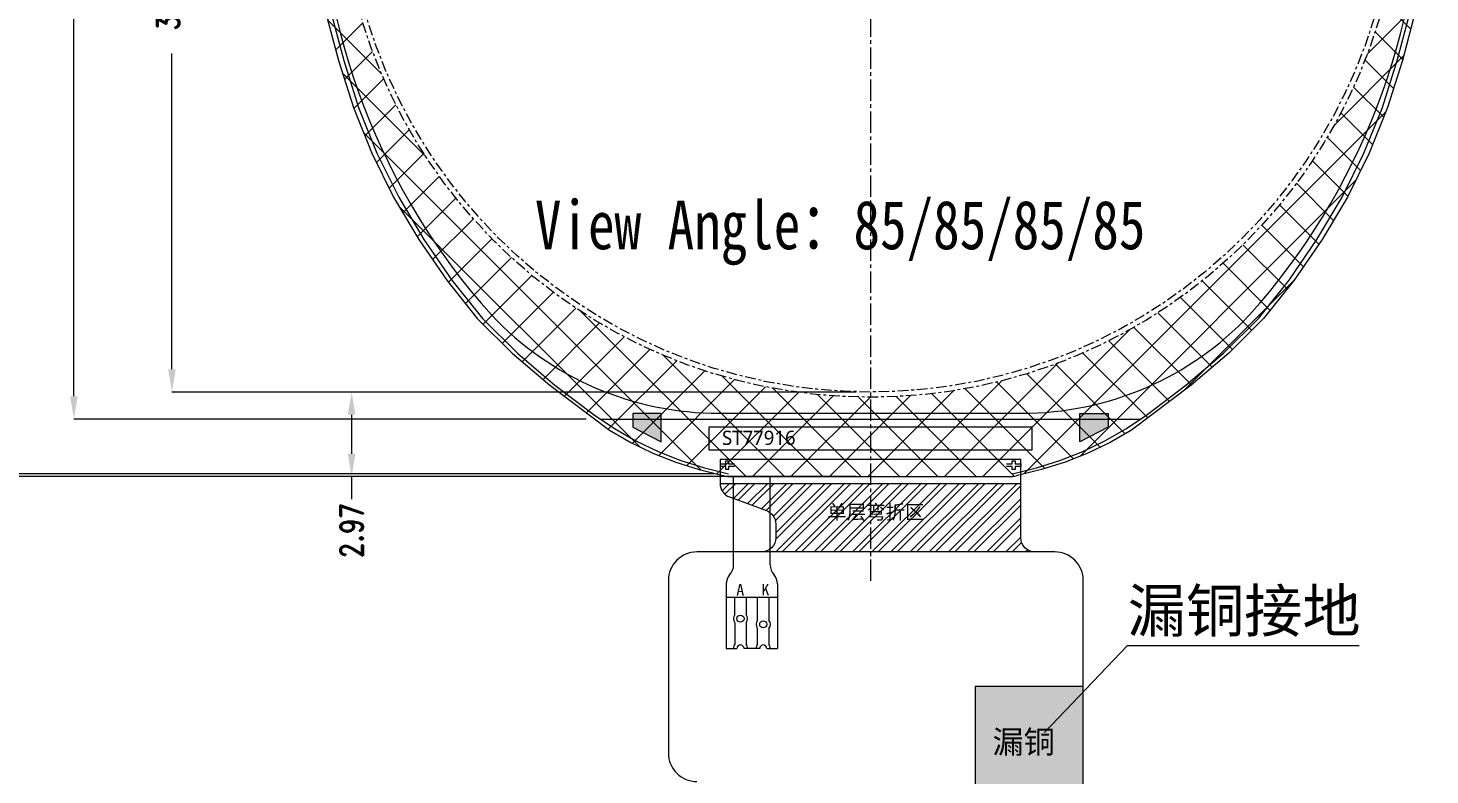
# Model space of a CAD drawing. Header units: millimetres. Extents: x 1087 to 1896, y -176 to 308.
# Drawn here: x 1128.41 to 1177.64, y 228.73 to 254.98 of the extents above; entities that cross this region are included whole.
import ezdxf

# ---------------------------------------------------------------- set-up
doc = ezdxf.new("R2010")
doc.units = ezdxf.units.MM
doc.linetypes.add('CENTER', pattern=[0.6, 0.375, -0.075, 0.075, -0.075])
doc.linetypes.add('CENTER2', pattern=[1.125, 0.75, -0.125, 0.125, -0.125])
doc.layers.get('0').update_dxf_attribs({"color": 255, "lineweight": 5})
doc.layers.get('Defpoints').update_dxf_attribs({"color": 5, "lineweight": 5})
for name, color, linetype, lineweight in [('4 BLU-Shap', 5, 'Continuous', 5), ('5 BLU-Housing', 2, 'Continuous', 5), ('6 BLU-FPCA', 2, 'Continuous', 5), ('BLU', 50, 'Continuous', 5), ('COG-IC', 2, 'Continuous', 5), ('DIM', 3, 'Continuous', 5), ('FPC', 50, 'Continuous', 5), ('LCD', 4, 'Continuous', 5), ('POL', 210, 'Continuous', 5)]:
    doc.layers.add(name, color=color, linetype=linetype, lineweight=lineweight)
doc.styles.add('RD', font='ROMAND.shx', dxfattribs={"width": 0.8})
doc.styles.get("Standard").update_dxf_attribs({"font": 'txt', "bigfont": 'gbcbig.shx'})
doc.styles.add('宋体', font='')
doc.styles.add('汉字', font='')
doc.styles.get('宋体').set_extended_font_data('SimSun')
doc.styles.get('汉字').set_extended_font_data('SimSun')
doc.dimstyles.new('DIM', dxfattribs={"dimtxt": 0.8, "dimasz": 0.8, "dimexe": 0, "dimexo": 0.5, "dimgap": 0.11, "dimtad": 0, "dimzin": 1, "dimdsep": 46, "dimtxsty": 'RD', "dimcen": 0, "dimclrd": 256, "dimclre": 256, "dimclrt": 256, "dimadec": 0, "dimazin": 0, "dimtm": 1e-09, "dimtfac": 1, "dimtofl": 0, "dimtmove": 0, "dimatfit": 3, "dimfxl": 0, "dimlwe": -1, "dimarcsym": 0})

# ---------------------------------------------------------------- blocks, each defined once
blk = doc.blocks.new('*D11')
at = {"layer": 'Defpoints', "color": 0, "lineweight": 5, "transparency": 16777216}
for p in [(1153.106, 239.215), (1123.9, 196.772), (1163.576, 196.772)]:
    blk.add_point(p, dxfattribs=at)
at = {"layer": 'DIM', "lineweight": 5, "transparency": 16777216}
for p, q in [((1152.606, 239.215), (1123.9, 239.215)), ((1123.9, 238.415), (1123.9, 224.366)), ((1123.9, 197.572), (1123.9, 219.24)), ((1163.076, 196.772), (1123.9, 196.772))]:
    blk.add_line(p, q, dxfattribs=at)
for points in [[(1123.767, 238.415), (1124.034, 238.415), (1123.9, 239.215)], [(1123.767, 197.572), (1124.034, 197.572), (1123.9, 196.772)]]:
    blk.add_solid(points, dxfattribs=at)
at = {"layer": 'DIM', "lineweight": 5, "transparency": 16777216, "insert": (1123.9, 221.803), "char_height": 0.8, "attachment_point": 5, "rotation": 90, "style": 'RD'}
blk.add_mtext('42.44±0.5', dxfattribs=at)
blk = doc.blocks.new('*D2')
at = {"layer": 'Defpoints', "color": 0, "lineweight": 5, "transparency": 16777216}
for p in [(1157.992, 280.171), (1123.895, 239.215), (1153.106, 239.215)]:
    blk.add_point(p, dxfattribs=at)
at = {"layer": 'DIM', "lineweight": 5, "transparency": 16777216}
for p, q in [((1157.492, 280.171), (1123.895, 280.171)), ((1123.895, 279.371), (1123.895, 266.021)), ((1123.895, 240.015), (1123.895, 255.865)), ((1152.606, 239.215), (1123.895, 239.215))]:
    blk.add_line(p, q, dxfattribs=at)
for points in [[(1123.762, 279.371), (1124.029, 279.371), (1123.895, 280.171)], [(1123.762, 240.015), (1124.029, 240.015), (1123.895, 239.215)]]:
    blk.add_solid(points, dxfattribs=at)
at = {"layer": 'DIM', "lineweight": 5, "transparency": 16777216, "insert": (1123.895, 260.943), "char_height": 0.8, "attachment_point": 5, "rotation": 90, "style": 'RD'}
blk.add_mtext('40.96±0.1(LCM O.D)', dxfattribs=at)
blk = doc.blocks.new('*D5')
at = {"layer": 'Defpoints', "color": 0, "lineweight": 5, "transparency": 16777216}
for p in [(1157.992, 280.021), (1127.038, 239.315), (1153.001, 239.315)]:
    blk.add_point(p, dxfattribs=at)
at = {"layer": 'DIM', "lineweight": 5, "transparency": 16777216}
for p, q in [((1157.492, 280.021), (1127.038, 280.021)), ((1127.038, 279.221), (1127.038, 265.426)), ((1127.038, 240.115), (1127.038, 256.46)), ((1152.501, 239.315), (1127.038, 239.315))]:
    blk.add_line(p, q, dxfattribs=at)
for points in [[(1126.904, 279.221), (1127.171, 279.221), (1127.038, 280.021)], [(1126.904, 240.115), (1127.171, 240.115), (1127.038, 239.315)]]:
    blk.add_solid(points, dxfattribs=at)
at = {"layer": 'DIM', "lineweight": 5, "transparency": 16777216, "insert": (1127.038, 260.943), "char_height": 0.8, "attachment_point": 5, "rotation": 90, "style": 'RD'}
blk.add_mtext('40.7060(LCD O.D)', dxfattribs=at)
blk = doc.blocks.new('*D6')
at = {"layer": 'Defpoints', "color": 0, "lineweight": 5, "transparency": 16777216}
for p in [(1157.992, 279.121), (1133.46, 242.185), (1157.992, 242.185)]:
    blk.add_point(p, dxfattribs=at)
at = {"layer": 'DIM', "lineweight": 5, "transparency": 16777216}
for p, q in [((1157.492, 279.121), (1133.46, 279.121)), ((1133.46, 278.321), (1133.46, 267.224)), ((1133.46, 242.985), (1133.46, 254.082)), ((1157.492, 242.185), (1133.46, 242.185))]:
    blk.add_line(p, q, dxfattribs=at)
for points in [[(1133.326, 278.321), (1133.593, 278.321), (1133.46, 279.121)], [(1133.326, 242.985), (1133.593, 242.985), (1133.46, 242.185)]]:
    blk.add_solid(points, dxfattribs=at)
at = {"layer": 'DIM', "lineweight": 5, "transparency": 16777216, "insert": (1133.46, 260.653), "char_height": 0.8, "attachment_point": 5, "rotation": 90, "style": 'RD'}
blk.add_mtext('36.9360 [1.454](LCD A.A)', dxfattribs=at)
blk = doc.blocks.new('*D7')
at = {"layer": 'Defpoints', "color": 0, "lineweight": 5, "transparency": 16777216}
for p in [(1157.992, 280.021), (1130.016, 241.235), (1148.513, 241.235)]:
    blk.add_point(p, dxfattribs=at)
at = {"layer": 'DIM', "lineweight": 5, "transparency": 16777216}
for p, q in [((1157.492, 280.021), (1130.016, 280.021)), ((1130.016, 279.221), (1130.016, 265.381)), ((1130.016, 242.035), (1130.016, 256.505)), ((1148.013, 241.235), (1130.016, 241.235))]:
    blk.add_line(p, q, dxfattribs=at)
for points in [[(1129.883, 279.221), (1130.15, 279.221), (1130.016, 280.021)], [(1129.883, 242.035), (1130.15, 242.035), (1130.016, 241.235)]]:
    blk.add_solid(points, dxfattribs=at)
at = {"layer": 'DIM', "lineweight": 5, "transparency": 16777216, "insert": (1130.016, 260.943), "char_height": 0.8, "attachment_point": 5, "rotation": 90, "style": 'RD'}
blk.add_mtext('38.7860(LCD V.A)', dxfattribs=at)
blk = doc.blocks.new('R146A3D-001-BLU-V01-A')
at = {"layer": '4 BLU-Shap', "lineweight": 5}
h = blk.add_hatch(dxfattribs=at)
h.set_pattern_fill('ANSI37', color=4, scale=0.3)
h.paths.add_polyline_path([(762.067, 231.452), (763.447, 232.494), (764.767, 233.61), (765.992, 234.828), (767.067, 236.183), (768.045, 237.608), (768.934, 239.091), (769.696, 240.643), (770.344, 242.246), (770.865, 243.894), (771.307, 245.566), (771.605, 247.268), (771.778, 248.989), (771.833, 250.716, 0.380639), (754.457, 270.234), (749.909, 270.234, 0.380639), (732.533, 250.716), (732.589, 248.989), (732.761, 247.268), (733.06, 245.566), (733.501, 243.894), (734.022, 242.246), (734.671, 240.643), (735.432, 239.091), (736.321, 237.608), (737.3, 236.183), (738.374, 234.828), (739.6, 233.61), (740.92, 232.494), (742.299, 231.452), (743.013, 230.904), (743.765, 230.477), (744.543, 230.103), (745.347, 229.785), (746.171, 229.523), (747.06, 229.307, 0.080113), (747.378, 229.282), (747.378, 229.278), (757.07, 229.278, 0.059768), (757.306, 229.307), (758.196, 229.523), (759.019, 229.785), (759.823, 230.103), (760.602, 230.477), (761.354, 230.904)])
h.paths.add_polyline_path([(733.533, 250.716, -1), (770.833, 250.716, -1)], flags=16)
at = {"layer": '4 BLU-Shap', "linetype": 'CENTER', "lineweight": 5}
blk.add_circle((752.183, 250.716), 18.65, dxfattribs=at)
at = {"layer": '5 BLU-Housing', "lineweight": 5}
for p, q in [((733.06, 245.566), (733.501, 243.894)), ((771.307, 245.566), (770.865, 243.894)), ((733.501, 243.894), (734.022, 242.246)), ((770.865, 243.894), (770.344, 242.246)), ((734.022, 242.246), (734.671, 240.643)), ((770.344, 242.246), (769.696, 240.643)), ((734.671, 240.643), (735.432, 239.091)), ((769.696, 240.643), (768.934, 239.091)), ((735.432, 239.091), (736.321, 237.608)), ((768.934, 239.091), (768.045, 237.608)), ((736.321, 237.608), (737.3, 236.183)), ((768.045, 237.608), (767.067, 236.183)), ((737.3, 236.183), (738.374, 234.828)), ((767.067, 236.183), (765.992, 234.828)), ((738.374, 234.828), (739.6, 233.61)), ((765.992, 234.828), (764.767, 233.61)), ((739.6, 233.61), (740.92, 232.494)), ((764.767, 233.61), (763.447, 232.494)), ((740.92, 232.494), (742.299, 231.452)), ((763.447, 232.494), (762.067, 231.452)), ((742.299, 231.452), (743.013, 230.904)), ((762.067, 231.452), (761.354, 230.904)), ((743.013, 230.904), (743.765, 230.477)), ((743.765, 230.477), (744.543, 230.103)), ((760.602, 230.477), (759.823, 230.103)), ((761.354, 230.904), (760.602, 230.477)), ((744.543, 230.103), (745.347, 229.785)), ((759.823, 230.103), (759.019, 229.785)), ((745.347, 229.785), (746.171, 229.523)), ((746.171, 229.523), (747.06, 229.307)), ((758.196, 229.523), (757.306, 229.307)), ((759.019, 229.785), (758.196, 229.523)), ((747.297, 229.278), (757.07, 229.278))]:
    blk.add_line(p, q, dxfattribs=at)
for centre, start, end in [((747.297, 230.278), 256.3184, 270), ((757.07, 230.278), 270, 283.6816)]:
    blk.add_arc(centre, 1, start, end, dxfattribs=at)
at = {"layer": '6 BLU-FPCA', "lineweight": 5}
for p, q in [((747.378, 226.18), (747.378, 229.278)), ((748.657, 226.18), (748.657, 229.278)), ((747.118, 225.505), (747.118, 223.235)), ((748.918, 225.505), (748.918, 223.235)), ((747.118, 225.035), (748.918, 225.035)), ((747.418, 224.435), (747.418, 225.035)), ((747.818, 225.035), (747.818, 224.435)), ((748.218, 224.235), (748.218, 225.035)), ((748.618, 225.035), (748.618, 224.235)), ((747.418, 224.135), (747.418, 223.385)), ((747.818, 224.135), (747.818, 223.385)), ((748.218, 223.385), (748.218, 223.935)), ((748.618, 223.935), (748.618, 223.385)), ((747.118, 223.235), (747.493, 223.235)), ((748.543, 223.235), (748.918, 223.235))]:
    blk.add_line(p, q, dxfattribs=at)
blk.add_lwpolyline([(748.293, 223.235), (747.743, 223.235)], dxfattribs=at)
for centre in [(747.618, 224.285), (748.418, 224.085)]:
    blk.add_circle(centre, 0.125, dxfattribs=at)
for centre, radius, start, end in [((746.859, 226.183), 0.519, 315.6244, 359.6468), ((749.176, 226.183), 0.519, 180.3532, 224.3756), ((747.618, 225.505), 0.5, 140.8461, 180), ((748.418, 225.505), 0.5, 0, 39.1539), ((748.418, 225.505), 0.5, 0, 39.1539), ((747.618, 224.285), 0.25, 143.1301, 216.8699), ((747.618, 224.285), 0.25, 323.1301, 36.8699), ((748.418, 224.085), 0.25, 143.1301, 216.8699), ((748.418, 224.085), 0.25, 143.1301, 216.8699), ((748.418, 224.085), 0.25, 323.1301, 36.8699), ((748.418, 224.085), 0.25, 323.1301, 36.8699), ((747.618, 223.235), 0.25, 143.1301, 180), ((747.618, 223.235), 0.25, 143.1301, 180), ((747.618, 223.235), 0.125, 0, 180), ((747.618, 223.235), 0.25, 0, 36.8699), ((747.618, 223.235), 0.25, 0, 36.8699), ((748.418, 223.235), 0.25, 143.1301, 180), ((748.418, 223.235), 0.125, 0, 180), ((748.418, 223.235), 0.25, 0, 36.8699)]:
    blk.add_arc(centre, radius, start, end, dxfattribs=at)
at = {"layer": '6 BLU-FPCA', "color": 255, "lineweight": 5, "style": '宋体'}
for s, p in [('K', (748.355, 225.099)), ('A', (747.473, 225.094))]:
    blk.add_text(s, height=0.407, dxfattribs=at).set_placement(p)
blk = doc.blocks.new('*D26')
at = {"layer": 'Defpoints', "color": 0, "lineweight": 5, "transparency": 16777216}
for p in [(1157.992, 242.185), (1139.77, 239.215), (1157.992, 239.215)]:
    blk.add_point(p, dxfattribs=at)
at = {"layer": 'DIM', "linetype": 'Continuous', "lineweight": 5, "transparency": 16777216}
for p, q in [((1157.492, 242.185), (1139.77, 242.185)), ((1139.77, 241.385), (1139.77, 240.015)), ((1157.492, 239.215), (1139.77, 239.215)), ((1139.77, 239.215), (1139.77, 238.415))]:
    blk.add_line(p, q, dxfattribs=at)
at = {"layer": 'DIM', "lineweight": 5, "transparency": 16777216}
for points in [[(1139.636, 241.385), (1139.903, 241.385), (1139.77, 242.185)], [(1139.636, 240.015), (1139.903, 240.015), (1139.77, 239.215)]]:
    blk.add_solid(points, dxfattribs=at)
at = {"layer": 'DIM', "lineweight": 5, "transparency": 16777216, "insert": (1139.77, 237.315), "char_height": 0.8, "attachment_point": 5, "rotation": 90, "style": 'RD', "bg_fill": 3, "box_fill_scale": 1.1, "bg_fill_color": 256, "bg_fill_true_color": 13158600, "bg_fill_transparency": 0}
blk.add_mtext('2.97', dxfattribs=at)
blk = doc.blocks.new('R146A3D-013-FPC-V01-A')
at = {"lineweight": 5}
h = blk.add_hatch(dxfattribs=at)
h.set_pattern_fill('ANSI32', color=252, scale=0.05)
h.set_pattern_definition([(45, (-333.9695, 2e-12), (-0.3367596, 0.3367596), []), (45, (-333.745, 2e-12), (-0.3367596, 0.3367596), [])])
h.paths.add_polyline_path([(1155.793, 237.499), (1159.699, 237.499), (1159.699, 238.492), (1155.793, 238.492)], flags=24)
edge = h.paths.add_edge_path()
edge.add_arc((1153.212, 238.965), 0.5, 181.5682, 249.8381)
edge.add_line((1153.04, 238.496), (1154.338, 238.019))
edge.add_arc((1154.166, 237.55), 0.5, 0, 69.8381, ccw=False)
edge.add_line((1154.666, 237.55), (1154.666, 237.065))
edge.add_arc((1154.166, 237.065), 0.5, -90, 0, ccw=False)
edge.add_line((1154.166, 236.565), (1163.772, 236.565))
edge.add_arc((1163.772, 237.065), 0.5, 180, 270, ccw=False)
edge.add_line((1163.272, 237.065), (1163.272, 238.976))
edge.add_line((1163.272, 238.976), (1152.736, 238.976))
edge.add_line((1152.736, 238.976), (1152.712, 238.952))
at = {"layer": 'FPC', "lineweight": 5}
h = blk.add_hatch(color=256, dxfattribs=at)
h.paths.add_polyline_path([(1161.674, 227.889), (1165.467, 227.889), (1165.467, 231.839), (1161.674, 231.839)])
h.paths.add_polyline_path([(1162.081, 230.491), (1164.644, 230.491), (1164.644, 229.059), (1162.081, 229.059)], flags=24)
at = {"lineweight": 5}
blk.add_line((1152.712, 239.815), (1152.712, 239.476), dxfattribs=at)
at = {"color": 1, "lineweight": 5}
for p, q in [((1152.712, 239.665), (1152.912, 239.665)), ((1152.912, 239.565), (1152.712, 239.565)), ((1152.912, 239.765), (1153.012, 239.765)), ((1152.912, 239.665), (1152.912, 239.765)), ((1152.912, 239.465), (1152.912, 239.565)), ((1153.012, 239.465), (1152.912, 239.465)), ((1153.012, 239.765), (1153.012, 239.665)), ((1153.012, 239.665), (1153.212, 239.665)), ((1153.212, 239.565), (1153.012, 239.565)), ((1153.012, 239.565), (1153.012, 239.465)), ((1162.772, 239.665), (1162.972, 239.665)), ((1162.972, 239.565), (1162.772, 239.565)), ((1162.972, 239.765), (1163.072, 239.765)), ((1162.972, 239.665), (1162.972, 239.765)), ((1162.972, 239.465), (1162.972, 239.565)), ((1163.072, 239.465), (1162.972, 239.465)), ((1163.072, 239.765), (1163.072, 239.665)), ((1163.072, 239.665), (1163.272, 239.665)), ((1163.272, 239.565), (1163.072, 239.565)), ((1163.072, 239.565), (1163.072, 239.465)), ((1163.272, 239.665), (1163.272, 239.565))]:
    blk.add_line(p, q, dxfattribs=at)
at = {"color": 252, "lineweight": 5}
for p, q in [((1152.712, 238.976, 0), (1163.272, 238.976)), ((1152.712, 238.976, 0), (1163.272, 238.976)), ((1163.772, 236.565), (1152.212, 236.565)), ((1164.004, 236.565), (1152.64, 236.565))]:
    blk.add_line(p, q, dxfattribs=at)
at = {"layer": 'FPC', "lineweight": 5}
blk.add_lwpolyline([(1165.467, 226.76), (1165.467, 235.565, 0.414214), (1164.467, 236.565), (1163.772, 236.565, -0.414214), (1163.272, 237.065), (1163.272, 239.815), (1152.712, 239.815), (1152.712, 238.965, 0.314522), (1153.04, 238.496), (1154.338, 238.019, -0.314522), (1154.666, 237.55), (1154.666, 237.065, -0.414214), (1154.166, 236.565), (1151.894, 236.565, 0.414214), (1150.894, 235.565), (1150.894, 229.497, 0.414214), (1151.894, 228.497)], format="xyb", dxfattribs=at)
blk.add_lwpolyline([(1161.674, 227.889), (1165.467, 227.889), (1165.467, 231.839), (1161.674, 231.839)], close=True, dxfattribs=at)
at = {"color": 255, "lineweight": 5, "style": '汉字'}
blk.add_text('单层弯折区', height=0.5, dxfattribs=at).set_placement((1156.478, 237.717))
blk.add_text('单层弯折区', height=0.5, dxfattribs=at).set_placement((1156.478, 237.717))
at = {"layer": 'FPC', "lineweight": 5, "insert": (1162.281, 230.291), "char_height": 0.8, "width": 45.46011, "attachment_point": 1}
blk.add_mtext('{\\fSimSun|b0|i0|c134|p2;\\C2;漏铜}', dxfattribs=at)
blk = doc.blocks.new('R146A3D-001-POL-V01-A')
at = {"layer": 'POL', "lineweight": 5}
blk.add_line((508.516, 232.026), (519.132, 232.026), dxfattribs=at)
for centre, radius, start, end in [((518.149, 251.301), 23.693, 180.1419, 221.8906), ((509.499, 251.301), 23.693, 318.1094, 359.8581), ((508.516, 243.026), 11, 223.3072, 270), ((519.132, 243.026), 11, 270, 316.6928)]:
    blk.add_arc(centre, radius, start, end, dxfattribs=at)

msp = doc.modelspace()

# ---------------------------------------------------------------- hatches: boundary and pattern name
at = {"layer": 'LCD', "lineweight": 5}
h = msp.add_hatch(color=2, dxfattribs=at)
h.dxf.hatch_style = 1
h.paths.add_polyline_path([(1150.64392, 241.23507), (1149.64392, 241.23507), (1149.64392, 240.95374), (1150.64392, 240.43507)])
h.paths.add_polyline_path([(1150.64392, 241.43507), (1149.64392, 241.43507), (1149.64392, 241.23507), (1150.64392, 241.23507)])
h.paths.add_polyline_path([(1166.33992, 241.23507), (1165.33992, 241.23507), (1165.33992, 240.43507), (1166.33992, 240.95374)])
h.paths.add_polyline_path([(1166.33992, 241.43507), (1165.33992, 241.43507), (1165.33992, 241.23507), (1166.33992, 241.23507)])

# ---------------------------------------------------------------- linework, layer by layer
at = {"layer": 'COG-IC', "lineweight": 5}
for p, q in [((1152.32892, 240.13907), (1152.32892, 240.96507)), ((1152.32892, 240.96507), (1163.65492, 240.96507)), ((1163.65492, 240.96507), (1163.65492, 240.13907)), ((1163.65492, 240.13907), (1152.32892, 240.13907)), ((1163.65492, 240.13907), (1163.65492, 240.13907))]:
    msp.add_line(p, q, dxfattribs=at)
at = {"layer": 'LCD', "color": 1, "linetype": 'CENTER2', "lineweight": 5}
msp.add_line((1157.99192, 285.79431), (1157.99192, 235.51183), dxfattribs=at)
at = {"layer": 'LCD', "lineweight": 5}
for p, q in [((1139.05029, 255.50136), (1139.49186, 253.82951)), ((1176.49198, 253.82951), (1176.93355, 255.50136)), ((1139.49186, 253.82951), (1140.01302, 252.18191)), ((1175.97082, 252.18191), (1176.49198, 253.82951)), ((1140.01302, 252.18191), (1140.66155, 250.57841)), ((1175.32229, 250.57841), (1175.97082, 252.18191)), ((1140.66155, 250.57841), (1141.42299, 249.02667)), ((1174.56085, 249.02667), (1175.32229, 250.57841)), ((1141.42299, 249.02667), (1142.31178, 247.54382)), ((1173.67206, 247.54382), (1174.56085, 249.02667)), ((1142.31178, 247.54382), (1143.29054, 246.11828)), ((1172.6933, 246.11828), (1173.67206, 247.54382)), ((1143.29054, 246.11828), (1144.36491, 244.76407)), ((1171.61893, 244.76407), (1172.6933, 246.11828)), ((1144.36491, 244.76407), (1145.59056, 243.54556)), ((1170.39328, 243.54556), (1171.61893, 244.76407)), ((1145.59056, 243.54556), (1146.91041, 242.42967)), ((1169.07343, 242.42967), (1170.39328, 243.54556)), ((1146.91041, 242.42967), (1148.28974, 241.38765)), ((1167.6941, 241.38765), (1169.07343, 242.42967)), ((1148.28974, 241.38765), (1149.00315, 240.89983)), ((1166.98069, 240.89983), (1167.6941, 241.38765)), ((1148.51288, 241.23507), (1167.47096, 241.23507)), ((1149.00315, 240.89983), (1149.75516, 240.47367)), ((1166.22868, 240.47367), (1166.98069, 240.89983)), ((1149.75516, 240.47367), (1150.5341, 240.09924)), ((1165.44974, 240.09924), (1166.22868, 240.47367)), ((1150.5341, 240.09924), (1151.33795, 239.78135)), ((1151.33795, 239.78135), (1152.1617, 239.5195)), ((1163.82214, 239.5195), (1164.64589, 239.78135)), ((1164.64589, 239.78135), (1165.44974, 240.09924)), ((1152.1617, 239.5195), (1153.00148, 239.31507)), ((1162.98236, 239.31507), (1163.82214, 239.5195))]:
    msp.add_line(p, q, dxfattribs=at)
at = {"layer": 'LCD', "color": 2, "lineweight": 5}
for points in [[(1149.64392, 240.95374), (1150.64392, 240.43507), (1150.64392, 241.43507), (1149.64392, 241.43507), (1149.64392, 240.95374)], [(1166.33992, 240.95374), (1165.33992, 240.43507), (1165.33992, 241.43507), (1166.33992, 241.43507), (1166.33992, 240.95374)]]:
    msp.add_lwpolyline(points, close=True, dxfattribs=at)
at = {"layer": 'LCD', "color": 1, "linetype": 'CENTER', "lineweight": 5}
msp.add_circle((1157.99192, 260.65307), 18.468, dxfattribs=at)

# ---------------------------------------------------------------- block references
at = {"layer": 'BLU', "lineweight": 5}
msp.add_blockref('R146A3D-001-BLU-V01-A', (405.80862, 9.93674), dxfattribs=at)
at = {"layer": 'POL', "lineweight": 5}
msp.add_blockref('R146A3D-001-POL-V01-A', (644.16784, 9.41092), dxfattribs=at)

# ---------------------------------------------------------------- texts
at = {"layer": 'DIM', "color": 1, "lineweight": 5, "insert": (1167.02357, 235.25129), "char_height": 1.5, "width": 45.4601058, "attachment_point": 1}
msp.add_mtext('{\\fSimSun|b0|i0|c134|p2;\\C3;漏铜接地}', dxfattribs=at)
at = {"layer": 'LCD', "color": 1, "lineweight": 5, "insert": (1146.20796, 248.91479), "char_height": 1.71250073, "width": 23.5997336, "attachment_point": 1, "style": 'RD'}
msp.add_mtext('{\\fSimSun|b0|i0|c0|p2;View Angle\\fSimSun|b0|i0|c134|p2;：\\fSimSun|b0|i0|c0|p2;8\\fSimSun|b0|i0|c134|p2;5\\fSimSun|b0|i0|c0|p2;/8\\fSimSun|b0|i0|c134|p2;5\\fSimSun|b0|i0|c0|p2;/8\\fSimSun|b0|i0|c134|p2;5\\fSimSun|b0|i0|c0|p2;/8\\fSimSun|b0|i0|c134|p2;5}', dxfattribs=at)
at = {"layer": 'LCD', "lineweight": 5, "ltscale": 0.2, "insert": (1154.06969, 240.57279), "char_height": 0.5, "attachment_point": 5, "style": '汉字'}
msp.add_mtext('{\\fMicrosoft YaHei|b0|i0|c134|p34;\\C2;ST77916}', dxfattribs=at)

# ---------------------------------------------------------------- dimensions: what is measured, and where the dimension line sits
at = {"layer": 'DIM', "lineweight": 5}
for base, p1, p2, text, override, picture, middle in [((1123.89537, 239.21507), (1157.99192, 280.17107), (1153.10555, 239.21507), '<>(LCM O.D)', {"dimgap": 0.11, "dimtol": 1, "dimlim": 0, "dimtp": 0.1, "dimtm": 0.1, "dimlwd": 5, "dimlwe": 5}, '*D2', (1123.89537, 260.94307)), ((1127.03762, 239.31507), (1157.99192, 280.02107), (1153.00148, 239.31507), '<>(LCD O.D)', {"dimdec": 4, "dimlwd": 5, "dimlwe": 5}, '*D5', (1127.03762, 260.94307)), ((1130.01625, 241.23507), (1157.99192, 280.02107), (1148.51288, 241.23507), '<>(LCD V.A)', {"dimdec": 4, "dimlwd": 5, "dimlwe": 5}, '*D7', (1130.01625, 260.94307))]:
    dim = msp.add_linear_dim(base=base, p1=p1, p2=p2, angle=90, text=text, dimstyle='DIM', override=override, dxfattribs=at)
    dim.commit()
    dim.dimension.update_dxf_attribs({"geometry": picture, "text_midpoint": middle, "dimtype": 160})
dim = msp.add_linear_dim(base=(1133.45969, 242.18507), p1=(1157.99192, 279.12107), p2=(1157.99192, 242.18507), angle=90, text='<>(LCD A.A)', dimstyle='DIM', override={"dimdec": 4, "dimlwd": 5, "dimlwe": 5}, dxfattribs=at)
dim.commit()
dim.dimension.update_dxf_attribs({"geometry": '*D6', "text_midpoint": (1133.45969, 260.65307)})
dim = msp.add_linear_dim(base=(1123.90017, 196.77165), p1=(1153.10555, 239.21507), p2=(1163.57596, 196.77165), angle=90, dimstyle='DIM', override={"dimtol": 1, "dimtp": 0.5, "dimtm": 0.5, "dimlwd": 5, "dimlwe": 5}, dxfattribs=at)
dim.commit()
dim.dimension.update_dxf_attribs({"geometry": '*D11', "text_midpoint": (1123.90017, 221.80285), "dimtype": 160})

# ---------------------------------------------------------------- leaders
at = {"layer": 'DIM', "color": 1, "lineweight": 5}
msp.add_leader([(1164.10381, 230.22255), (1167.02357, 233.28202), (1175.15835, 233.28202)], dimstyle='DIM', override={"dimfxl": 1.25, "dimtfill": 1, "dimlwd": 5, "dimlwe": 5, "dimarcsym": 1}, dxfattribs=at)

# ---------------------------------------------------------------- next in the draw order: dimensions: what is measured, and where the dimension line sits
at = {"layer": 'DIM', "lineweight": 5}
dim = msp.add_linear_dim(base=(1139.76955, 239.21507), p1=(1157.99192, 242.18507), p2=(1157.99192, 239.21507), angle=90, dimstyle='DIM', override={"dimfxl": 1.25, "dimtfill": 1, "dimlwd": 5, "dimlwe": 5, "dimarcsym": 1}, dxfattribs=at)
dim.commit()
dim.dimension.update_dxf_attribs({"geometry": '*D26', "text_midpoint": (1139.76955, 237.31459), "dimtype": 160})

# ---------------------------------------------------------------- next in the draw order: block references
at = {"lineweight": 5}
msp.add_blockref('R146A3D-013-FPC-V01-A', (0, 0), dxfattribs=at)

doc.saveas('drawing.dxf')
